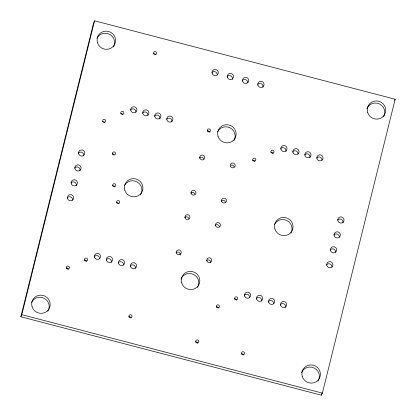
<?xml version="1.0" encoding="UTF-8"?>
<svg xmlns="http://www.w3.org/2000/svg" width="416" height="416" viewBox="0 0 416 416"><rect width="100%" height="100%" fill="white"/><g stroke="black" fill="none" stroke-linecap="round" stroke-linejoin="round"><path stroke-width="0.62" d="M20.847 316.758L93.616 22.885L94.583 20.8L395.153 99.242L322.384 393.115L321.417 395.2L20.847 316.758L21.814 314.673L94.583 20.8M321.417 395.2L321.885 393.307M394.67 100.282L395.153 99.242M21.814 314.673L322.384 393.115M280.426 304.465A3.104 3.021 24.9 0 1 285.667 307.382M256.407 298.262A3.104 3.021 24.9 0 1 261.648 301.174M124.285 185.848A9.313 9.058 24.9 0 1 137.134 181.938A9.313 9.058 24.9 0 1 140.52 194.88M180.944 279.126A9.313 9.058 24.9 0 1 193.757 274.518A9.313 9.058 24.9 0 1 197.418 287.607M274.394 224.624A9.313 9.058 24.9 0 1 286.972 220.568A9.313 9.058 24.9 0 1 290.945 233.137M217.5 131.898A9.313 9.058 24.9 0 1 230.074 127.842A9.313 9.058 24.9 0 1 234.052 140.41M96.928 38.329A9.313 9.058 24.9 0 1 114.348 44.642M114.192 45.198A9.313 9.058 24.9 0 1 113.48 46.842M31.554 302.344A9.313 9.058 24.9 0 1 44.403 298.433A9.313 9.058 24.9 0 1 47.788 311.376M301.512 372.694A9.313 9.058 24.9 0 1 314.33 368.087A9.313 9.058 24.9 0 1 317.985 381.176M366.891 108.68A9.313 9.058 24.9 0 1 379.428 103.938A9.313 9.058 24.9 0 1 383.677 116.641M241.592 353.86A1.576 1.534 24.9 0 1 243.542 354.947M195.842 342.04A1.576 1.534 24.9 0 1 197.787 343.127M207.527 131.014A1.576 1.534 24.9 0 1 209.477 132.096M116.756 202.696A1.576 1.534 24.9 0 1 118.706 203.778M112.824 185.822A1.576 1.534 24.9 0 1 114.769 186.909M129.054 316.862A1.576 1.534 24.9 0 1 131.004 317.944M112.575 154.05A1.576 1.534 24.9 0 1 114.104 154.445M153.66 53.674A1.576 1.534 24.9 0 1 155.605 54.756M175.994 252.704A2.48 2.413 24.9 0 1 180.185 255.034M184.709 217.506A2.48 2.413 24.9 0 1 188.869 218.577M199.472 157.893A2.48 2.413 24.9 0 1 203.632 158.969M190.752 193.097A2.48 2.413 24.9 0 1 194.912 194.173M206.497 260.588A2.48 2.413 24.9 0 1 210.688 262.917M215.212 225.384A2.48 2.413 24.9 0 1 219.372 226.46M231.062 165.142A2.48 2.413 24.9 0 1 234.13 166.847M221.255 200.975A2.48 2.413 24.9 0 1 225.415 202.051M211.91 72.472A3.151 3.068 24.9 0 1 217.313 74.911M227.162 76.414A3.151 3.068 24.9 0 1 232.487 79.373M242.414 80.356A3.151 3.068 24.9 0 1 247.816 82.789M257.665 84.292A3.151 3.068 24.9 0 1 262.985 87.256M67.33 197.642A3.151 3.068 24.9 0 1 72.732 200.08M71.022 182.738A3.151 3.068 24.9 0 1 76.341 185.702M330.288 249.72A3.151 3.068 24.9 0 1 335.691 252.153M326.602 264.623A3.151 3.068 24.9 0 1 332.004 267.056M74.708 167.835A3.151 3.068 24.9 0 1 80.033 170.799M78.4 152.937A3.151 3.068 24.9 0 1 83.72 155.896M337.667 219.913A3.151 3.068 24.9 0 1 342.992 222.877M333.98 234.816A3.151 3.068 24.9 0 1 339.383 237.255M154.627 115.908A3.104 3.021 24.9 0 1 159.869 118.825M304.736 154.69A3.104 3.021 24.9 0 1 309.977 157.602M118.31 262.584A3.104 3.021 24.9 0 1 123.625 264.982M268.419 301.366A3.104 3.021 24.9 0 1 273.738 303.763M142.62 112.809A3.104 3.021 24.9 0 1 147.94 115.206M292.729 151.585A3.104 3.021 24.9 0 1 298.048 153.988M106.298 259.485A3.104 3.021 24.9 0 1 111.54 262.397M166.634 119.012A3.104 3.021 24.9 0 1 171.876 121.924M316.748 157.789A3.104 3.021 24.9 0 1 322.067 160.191M130.317 265.689A3.104 3.021 24.9 0 1 135.637 268.086M130.608 109.704A3.104 3.021 24.9 0 1 135.928 112.102M280.722 148.486A3.104 3.021 24.9 0 1 285.958 151.398M94.292 256.381A3.104 3.021 24.9 0 1 99.611 258.778M244.4 295.157A3.104 3.021 24.9 0 1 249.72 297.56M102.736 121.498A1.576 1.534 24.9 0 1 104.686 122.585M120.942 113.516A1.576 1.534 24.9 0 1 122.886 114.603M252.845 160.28A1.576 1.534 24.9 0 1 254.795 161.361M271.05 152.298A1.576 1.534 24.9 0 1 272.995 153.379M66.414 268.174A1.576 1.534 24.9 0 1 68.364 269.261M84.62 260.192A1.576 1.534 24.9 0 1 86.57 261.279M216.528 306.956A1.576 1.534 24.9 0 1 218.473 308.038M234.728 298.974A1.576 1.534 24.9 0 1 236.678 300.056M280.67 305.313A3.104 3.021 24.9 0 0 285.87 306.654A3.104 3.021 24.9 0 0 284.357 301.584A3.104 3.021 24.9 0 0 280.67 305.313M124.779 190.133A9.313 9.058 24.9 0 0 140.379 194.163A9.313 9.058 24.9 0 0 135.85 178.948A9.313 9.058 24.9 0 0 124.779 190.133M181.672 282.859A9.313 9.058 24.9 0 0 197.272 286.889A9.313 9.058 24.9 0 0 192.743 271.674A9.313 9.058 24.9 0 0 181.672 282.859M274.888 228.909A9.313 9.058 24.9 0 0 290.488 232.939A9.313 9.058 24.9 0 0 285.958 217.724A9.313 9.058 24.9 0 0 274.888 228.909M217.994 136.183A9.313 9.058 24.9 0 0 233.594 140.213A9.313 9.058 24.9 0 0 229.065 124.998A9.313 9.058 24.9 0 0 217.994 136.183M97.422 42.614A9.313 9.058 24.9 0 0 113.022 46.644A9.313 9.058 24.9 0 0 108.493 31.429A9.313 9.058 24.9 0 0 97.422 42.614M32.048 306.628A9.313 9.058 24.9 0 0 47.648 310.658A9.313 9.058 24.9 0 0 43.118 295.443A9.313 9.058 24.9 0 0 32.048 306.628M302.245 376.428A9.313 9.058 24.9 0 0 317.845 380.458A9.313 9.058 24.9 0 0 313.316 365.243A9.313 9.058 24.9 0 0 302.245 376.428M367.619 112.414A9.313 9.058 24.9 0 0 383.219 116.444A9.313 9.058 24.9 0 0 378.69 101.228A9.313 9.058 24.9 0 0 367.619 112.414M241.498 353.662A1.576 1.534 24.9 0 0 244.14 354.349A1.576 1.534 24.9 0 0 243.376 351.77A1.576 1.534 24.9 0 0 241.498 353.662M195.749 341.843A1.576 1.534 24.9 0 0 198.39 342.529A1.576 1.534 24.9 0 0 197.621 339.95A1.576 1.534 24.9 0 0 195.749 341.843M207.433 130.816A1.576 1.534 24.9 0 0 210.075 131.498A1.576 1.534 24.9 0 0 209.31 128.924A1.576 1.534 24.9 0 0 207.433 130.816M116.662 202.498A1.576 1.534 24.9 0 0 119.304 203.18A1.576 1.534 24.9 0 0 118.539 200.606A1.576 1.534 24.9 0 0 116.662 202.498M112.731 185.63A1.576 1.534 24.9 0 0 115.372 186.311A1.576 1.534 24.9 0 0 114.603 183.732A1.576 1.534 24.9 0 0 112.731 185.63M128.96 316.664A1.576 1.534 24.9 0 0 131.602 317.346A1.576 1.534 24.9 0 0 130.837 314.772A1.576 1.534 24.9 0 0 128.96 316.664M112.481 153.852A1.576 1.534 24.9 0 0 115.123 154.534A1.576 1.534 24.9 0 0 114.358 151.96A1.576 1.534 24.9 0 0 112.481 153.852M153.566 53.477A1.576 1.534 24.9 0 0 156.208 54.158A1.576 1.534 24.9 0 0 155.438 51.584A1.576 1.534 24.9 0 0 153.566 53.477M176.379 252.964A2.48 2.413 24.9 0 0 180.539 254.041A2.48 2.413 24.9 0 0 179.332 249.98A2.48 2.413 24.9 0 0 176.379 252.964M185.099 217.76A2.48 2.413 24.9 0 0 189.259 218.837A2.48 2.413 24.9 0 0 188.048 214.781A2.48 2.413 24.9 0 0 185.099 217.76M199.857 158.153A2.48 2.413 24.9 0 0 204.017 159.229A2.48 2.413 24.9 0 0 202.81 155.173A2.48 2.413 24.9 0 0 199.857 158.153M191.142 193.357A2.48 2.413 24.9 0 0 195.302 194.428A2.48 2.413 24.9 0 0 194.095 190.372A2.48 2.413 24.9 0 0 191.142 193.357M206.882 260.842A2.48 2.413 24.9 0 0 211.042 261.919A2.48 2.413 24.9 0 0 209.836 257.863A2.48 2.413 24.9 0 0 206.882 260.842M215.602 225.644A2.48 2.413 24.9 0 0 219.762 226.715A2.48 2.413 24.9 0 0 218.551 222.659A2.48 2.413 24.9 0 0 215.602 225.644M230.36 166.036A2.48 2.413 24.9 0 0 234.52 167.107A2.48 2.413 24.9 0 0 233.314 163.051A2.48 2.413 24.9 0 0 230.36 166.036M221.645 201.235A2.48 2.413 24.9 0 0 225.805 202.311A2.48 2.413 24.9 0 0 224.593 198.255A2.48 2.413 24.9 0 0 221.645 201.235M212.144 73.367A3.151 3.068 24.9 0 0 217.428 74.734A3.151 3.068 24.9 0 0 215.888 69.581A3.151 3.068 24.9 0 0 212.144 73.367M227.391 77.308A3.151 3.068 24.9 0 0 232.674 78.671A3.151 3.068 24.9 0 0 231.14 73.518A3.151 3.068 24.9 0 0 227.391 77.308M242.642 81.245A3.151 3.068 24.9 0 0 247.926 82.612A3.151 3.068 24.9 0 0 246.392 77.459A3.151 3.068 24.9 0 0 242.642 81.245M257.894 85.186A3.151 3.068 24.9 0 0 263.177 86.554A3.151 3.068 24.9 0 0 261.643 81.401A3.151 3.068 24.9 0 0 257.894 85.186M67.558 198.536A3.151 3.068 24.9 0 0 72.842 199.898A3.151 3.068 24.9 0 0 71.308 194.745A3.151 3.068 24.9 0 0 67.558 198.536M71.25 183.633A3.151 3.068 24.9 0 0 76.534 184.995A3.151 3.068 24.9 0 0 75 179.842A3.151 3.068 24.9 0 0 71.25 183.633M330.522 250.609A3.151 3.068 24.9 0 0 335.806 251.976A3.151 3.068 24.9 0 0 334.272 246.823A3.151 3.068 24.9 0 0 330.522 250.609M326.83 265.512A3.151 3.068 24.9 0 0 332.114 266.88A3.151 3.068 24.9 0 0 330.58 261.726A3.151 3.068 24.9 0 0 326.83 265.512M74.942 168.73A3.151 3.068 24.9 0 0 80.226 170.097A3.151 3.068 24.9 0 0 78.692 164.944A3.151 3.068 24.9 0 0 74.942 168.73M78.629 153.826A3.151 3.068 24.9 0 0 83.912 155.194A3.151 3.068 24.9 0 0 82.378 150.041A3.151 3.068 24.9 0 0 78.629 153.826M337.901 220.808A3.151 3.068 24.9 0 0 343.184 222.17A3.151 3.068 24.9 0 0 341.65 217.017A3.151 3.068 24.9 0 0 337.901 220.808M334.209 235.711A3.151 3.068 24.9 0 0 339.492 237.073A3.151 3.068 24.9 0 0 337.958 231.92A3.151 3.068 24.9 0 0 334.209 235.711M154.872 116.756A3.104 3.021 24.9 0 0 160.072 118.097A3.104 3.021 24.9 0 0 158.558 113.027A3.104 3.021 24.9 0 0 154.872 116.756M304.98 155.537A3.104 3.021 24.9 0 0 310.18 156.879A3.104 3.021 24.9 0 0 308.672 151.809A3.104 3.021 24.9 0 0 304.98 155.537M118.55 263.432A3.104 3.021 24.9 0 0 123.75 264.774A3.104 3.021 24.9 0 0 122.242 259.704A3.104 3.021 24.9 0 0 118.55 263.432M268.663 302.208A3.104 3.021 24.9 0 0 273.858 303.555A3.104 3.021 24.9 0 0 272.35 298.48A3.104 3.021 24.9 0 0 268.663 302.208M142.86 113.656A3.104 3.021 24.9 0 0 148.06 114.998A3.104 3.021 24.9 0 0 146.552 109.923A3.104 3.021 24.9 0 0 142.86 113.656M292.973 152.433A3.104 3.021 24.9 0 0 298.173 153.774A3.104 3.021 24.9 0 0 296.66 148.704A3.104 3.021 24.9 0 0 292.973 152.433M106.543 260.328A3.104 3.021 24.9 0 0 111.743 261.674A3.104 3.021 24.9 0 0 110.23 256.599A3.104 3.021 24.9 0 0 106.543 260.328M256.651 299.109A3.104 3.021 24.9 0 0 261.851 300.451A3.104 3.021 24.9 0 0 260.343 295.381A3.104 3.021 24.9 0 0 256.651 299.109M166.878 119.86A3.104 3.021 24.9 0 0 172.078 121.202A3.104 3.021 24.9 0 0 170.57 116.132A3.104 3.021 24.9 0 0 166.878 119.86M316.987 158.636A3.104 3.021 24.9 0 0 322.187 159.978A3.104 3.021 24.9 0 0 320.679 154.908A3.104 3.021 24.9 0 0 316.987 158.636M130.562 266.531A3.104 3.021 24.9 0 0 135.762 267.878A3.104 3.021 24.9 0 0 134.248 262.803A3.104 3.021 24.9 0 0 130.562 266.531M130.853 110.552A3.104 3.021 24.9 0 0 136.053 111.894A3.104 3.021 24.9 0 0 134.54 106.824A3.104 3.021 24.9 0 0 130.853 110.552M280.961 149.328A3.104 3.021 24.9 0 0 286.161 150.675A3.104 3.021 24.9 0 0 284.653 145.6A3.104 3.021 24.9 0 0 280.961 149.328M94.531 257.228A3.104 3.021 24.9 0 0 99.731 258.57A3.104 3.021 24.9 0 0 98.223 253.5A3.104 3.021 24.9 0 0 94.531 257.228M244.644 296.005A3.104 3.021 24.9 0 0 249.844 297.346A3.104 3.021 24.9 0 0 248.331 292.276A3.104 3.021 24.9 0 0 244.644 296.005M102.643 121.306A1.576 1.534 24.9 0 0 105.284 121.987A1.576 1.534 24.9 0 0 104.515 119.408A1.576 1.534 24.9 0 0 102.643 121.306M120.848 113.324A1.576 1.534 24.9 0 0 123.49 114.005A1.576 1.534 24.9 0 0 122.72 111.431A1.576 1.534 24.9 0 0 120.848 113.324M252.751 160.082A1.576 1.534 24.9 0 0 255.393 160.763A1.576 1.534 24.9 0 0 254.628 158.189A1.576 1.534 24.9 0 0 252.751 160.082M270.956 152.1A1.576 1.534 24.9 0 0 273.598 152.781A1.576 1.534 24.9 0 0 272.828 150.207A1.576 1.534 24.9 0 0 270.956 152.1M66.321 267.977A1.576 1.534 24.9 0 0 68.962 268.663A1.576 1.534 24.9 0 0 68.198 266.084A1.576 1.534 24.9 0 0 66.321 267.977M84.526 259.995A1.576 1.534 24.9 0 0 87.168 260.681A1.576 1.534 24.9 0 0 86.403 258.102A1.576 1.534 24.9 0 0 84.526 259.995M216.434 306.758A1.576 1.534 24.9 0 0 219.076 307.44A1.576 1.534 24.9 0 0 218.306 304.866A1.576 1.534 24.9 0 0 216.434 306.758M234.634 298.776A1.576 1.534 24.9 0 0 237.276 299.458A1.576 1.534 24.9 0 0 236.512 296.884A1.576 1.534 24.9 0 0 234.634 298.776"/></g></svg>
